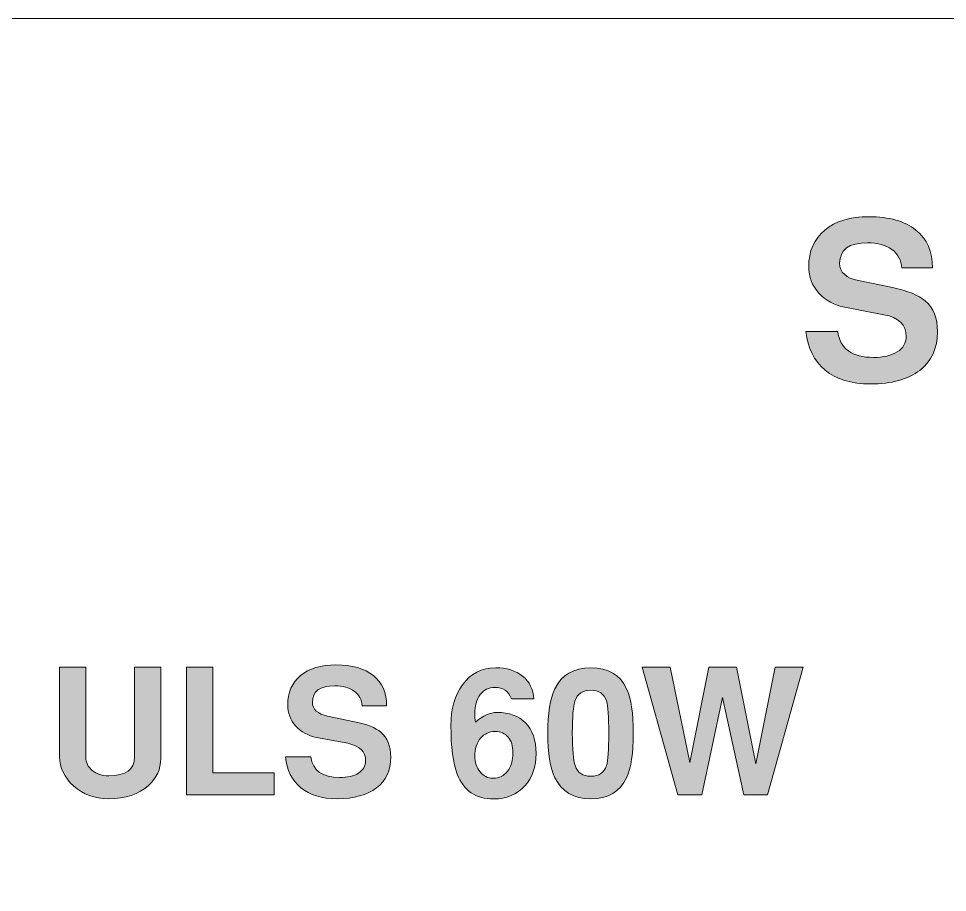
# Model space of a CAD drawing. Header units: inches. Extents: x 1.03 to 7.31, y -7.43 to -0.85.
# Drawn here: x 2.246 to 3.13, y -1.68 to -0.848 of the extents above; entities that cross this region are included whole.
import ezdxf

# ---------------------------------------------------------------- set-up
doc = ezdxf.new("R2010")
doc.units = ezdxf.units.IN
doc.header["$MEASUREMENT"] = 0
doc.layers.add('Layer 1', color=7, linetype='Continuous')

# ---------------------------------------------------------------- blocks, each defined once
blk = doc.blocks.new('block 13')
at = {"layer": 'Layer 1', "true_color": 0xed1f24}
h = blk.add_hatch(color=240, dxfattribs=at)
h.dxf.hatch_style = 2
edge = h.paths.add_edge_path()
edge.add_spline(control_points=[(2.38104, -1.55219), (2.38104, -1.56208), (2.3772, -1.57058), (2.36954, -1.57768), (2.36032, -1.58613), (2.34748, -1.59035), (2.33104, -1.59035), (2.31815, -1.59035), (2.30721, -1.5863), (2.2982, -1.57819), (2.2892, -1.57008), (2.28471, -1.56085), (2.28471, -1.55052), (2.28471, -1.55052), (2.28471, -1.46502), (2.28471, -1.46502), (2.28471, -1.46502), (2.30971, -1.46502), (2.30971, -1.46502), (2.30971, -1.46502), (2.30971, -1.55086), (2.30971, -1.55086), (2.30971, -1.55585), (2.31179, -1.56005), (2.31596, -1.56344), (2.32012, -1.56683), (2.32532, -1.56852), (2.33154, -1.56852), (2.34787, -1.56852), (2.35604, -1.56264), (2.35604, -1.55086), (2.35604, -1.55086), (2.35604, -1.46502), (2.35604, -1.46502), (2.35604, -1.46502), (2.38104, -1.46502), (2.38104, -1.46502), (2.38104, -1.46502), (2.38104, -1.55219), (2.38104, -1.55219)], knot_values=[0, 0, 0, 0, 1, 1, 1, 2, 2, 2, 3, 3, 3, 4, 4, 4, 5, 5, 5, 6, 6, 6, 7, 7, 7, 8, 8, 8, 9, 9, 9, 10, 10, 10, 11, 11, 11, 12, 12, 12, 13, 13, 13, 13], degree=3, periodic=1)
h = blk.add_hatch(color=240, dxfattribs=at)
h.dxf.hatch_style = 2
h.paths.add_polyline_path([(2.48888, -1.58652), (2.40571, -1.58652), (2.40571, -1.46502), (2.4307, -1.46502), (2.4307, -1.56569), (2.48888, -1.56569)])
h = blk.add_hatch(color=240, dxfattribs=at)
h.dxf.hatch_style = 2
edge = h.paths.add_edge_path()
edge.add_spline(control_points=[(2.59987, -1.55069), (2.59987, -1.56335), (2.59539, -1.57313), (2.58645, -1.58002), (2.57751, -1.58691), (2.56498, -1.59035), (2.54887, -1.59035), (2.53431, -1.59035), (2.52281, -1.58685), (2.51437, -1.57985), (2.50592, -1.57286), (2.50104, -1.56308), (2.4997, -1.55052), (2.4997, -1.55052), (2.52392, -1.55052), (2.52392, -1.55052), (2.5257, -1.56363), (2.53478, -1.57019), (2.55115, -1.57019), (2.55872, -1.57019), (2.56476, -1.56877), (2.56927, -1.56593), (2.57378, -1.56309), (2.57604, -1.55922), (2.57604, -1.55433), (2.57604, -1.54531), (2.57037, -1.53975), (2.55905, -1.53763), (2.55905, -1.53763), (2.52938, -1.53198), (2.52938, -1.53198), (2.52126, -1.53042), (2.51465, -1.52681), (2.50954, -1.52115), (2.50442, -1.51549), (2.50186, -1.50882), (2.50186, -1.50117), (2.50186, -1.48928), (2.50595, -1.47995), (2.51412, -1.47319), (2.52228, -1.46641), (2.53347, -1.46302), (2.5477, -1.46302), (2.56304, -1.46302), (2.57495, -1.46641), (2.58345, -1.47319), (2.59195, -1.47997), (2.59614, -1.48958), (2.59604, -1.50202), (2.59604, -1.50202), (2.5727, -1.50202), (2.5727, -1.50202), (2.57237, -1.49613), (2.56984, -1.49147), (2.56512, -1.48802), (2.5604, -1.48458), (2.55425, -1.48286), (2.5467, -1.48286), (2.53248, -1.48286), (2.52537, -1.48808), (2.52537, -1.49852), (2.52537, -1.5053), (2.5302, -1.50968), (2.53987, -1.51168), (2.53987, -1.51168), (2.56554, -1.51702), (2.56554, -1.51702), (2.5772, -1.51946), (2.58554, -1.5228), (2.59054, -1.52702), (2.59675, -1.53236), (2.59987, -1.54024), (2.59987, -1.55069)], knot_values=[0, 0, 0, 0, 1, 1, 1, 2, 2, 2, 3, 3, 3, 4, 4, 4, 5, 5, 5, 6, 6, 6, 7, 7, 7, 8, 8, 8, 9, 9, 9, 10, 10, 10, 11, 11, 11, 12, 12, 12, 13, 13, 13, 14, 14, 14, 15, 15, 15, 16, 16, 16, 17, 17, 17, 18, 18, 18, 19, 19, 19, 20, 20, 20, 21, 21, 21, 22, 22, 22, 23, 23, 23, 24, 24, 24, 24], degree=3, periodic=1)
h = blk.add_hatch(color=240, dxfattribs=at)
h.dxf.hatch_style = 2
edge = h.paths.add_edge_path()
edge.add_spline(control_points=[(2.7382, -1.54736), (2.7382, -1.55991), (2.73464, -1.57019), (2.72753, -1.57819), (2.72009, -1.58641), (2.7102, -1.59052), (2.69787, -1.59052), (2.68087, -1.59052), (2.66931, -1.58263), (2.6632, -1.56685), (2.6592, -1.55663), (2.6572, -1.54125), (2.6572, -1.52068), (2.6572, -1.50491), (2.66087, -1.49196), (2.6682, -1.48185), (2.67598, -1.47108), (2.68653, -1.46568), (2.69986, -1.46568), (2.71031, -1.46568), (2.71881, -1.46834), (2.72537, -1.47365), (2.73192, -1.47896), (2.73553, -1.48619), (2.7362, -1.49535), (2.7362, -1.49535), (2.7147, -1.49519), (2.7147, -1.49519), (2.71204, -1.48797), (2.70675, -1.48435), (2.69887, -1.48435), (2.6932, -1.48435), (2.68862, -1.48666), (2.68511, -1.49127), (2.68161, -1.49588), (2.67986, -1.50191), (2.67986, -1.50935), (2.67986, -1.51191), (2.68009, -1.51458), (2.68054, -1.51735), (2.68764, -1.51124), (2.69448, -1.50819), (2.70103, -1.50819), (2.71259, -1.50819), (2.72167, -1.51152), (2.72829, -1.51819), (2.73489, -1.52485), (2.7382, -1.53458), (2.7382, -1.54736)], knot_values=[0, 0, 0, 0, 1, 1, 1, 2, 2, 2, 3, 3, 3, 4, 4, 4, 5, 5, 5, 6, 6, 6, 7, 7, 7, 8, 8, 8, 9, 9, 9, 10, 10, 10, 11, 11, 11, 12, 12, 12, 13, 13, 13, 14, 14, 14, 15, 15, 15, 16, 16, 16, 16], degree=3, periodic=1)
edge = h.paths.add_edge_path()
edge.add_spline(control_points=[(2.7162, -1.54669), (2.7162, -1.54024), (2.71468, -1.53524), (2.71166, -1.53168), (2.70863, -1.52813), (2.70447, -1.52635), (2.69919, -1.52635), (2.69368, -1.52635), (2.68909, -1.5285), (2.6854, -1.53277), (2.68171, -1.53705), (2.67986, -1.54274), (2.67986, -1.54985), (2.67986, -1.55575), (2.68155, -1.56072), (2.6849, -1.56477), (2.68826, -1.56883), (2.69242, -1.57086), (2.69737, -1.57086), (2.7031, -1.57086), (2.70767, -1.56863), (2.71108, -1.56419), (2.71449, -1.55975), (2.7162, -1.55391), (2.7162, -1.54669)], knot_values=[0, 0, 0, 0, 1, 1, 1, 2, 2, 2, 3, 3, 3, 4, 4, 4, 5, 5, 5, 6, 6, 6, 7, 7, 7, 8, 8, 8, 8], degree=3, periodic=1)
h = blk.add_hatch(color=240, dxfattribs=at)
h.dxf.hatch_style = 2
edge = h.paths.add_edge_path()
edge.add_spline(control_points=[(2.8307, -1.52802), (2.8307, -1.54702), (2.82859, -1.56113), (2.82437, -1.57035), (2.81815, -1.58369), (2.80682, -1.59035), (2.79037, -1.59035), (2.77393, -1.59035), (2.76254, -1.58369), (2.75621, -1.57035), (2.75165, -1.56091), (2.74937, -1.5468), (2.74937, -1.52802), (2.74937, -1.50924), (2.75165, -1.49513), (2.75621, -1.48569), (2.76254, -1.47235), (2.77393, -1.46568), (2.79037, -1.46568), (2.80682, -1.46568), (2.81815, -1.47235), (2.82437, -1.48569), (2.82859, -1.49491), (2.8307, -1.50902), (2.8307, -1.52802)], knot_values=[0, 0, 0, 0, 1, 1, 1, 2, 2, 2, 3, 3, 3, 4, 4, 4, 5, 5, 5, 6, 6, 6, 7, 7, 7, 8, 8, 8, 8], degree=3, periodic=1)
edge = h.paths.add_edge_path()
edge.add_spline(control_points=[(2.80737, -1.52802), (2.80737, -1.51225), (2.80665, -1.50197), (2.8052, -1.49719), (2.80298, -1.49041), (2.79803, -1.48702), (2.79037, -1.48702), (2.78259, -1.48702), (2.77754, -1.49041), (2.77521, -1.49719), (2.77354, -1.50219), (2.77271, -1.51246), (2.77271, -1.52802), (2.77271, -1.54358), (2.77359, -1.55385), (2.77537, -1.55885), (2.77759, -1.56563), (2.78259, -1.56902), (2.79037, -1.56902), (2.79803, -1.56902), (2.80298, -1.56563), (2.8052, -1.55885), (2.80665, -1.55408), (2.80737, -1.5438), (2.80737, -1.52802)], knot_values=[0, 0, 0, 0, 1, 1, 1, 2, 2, 2, 3, 3, 3, 4, 4, 4, 5, 5, 5, 6, 6, 6, 7, 7, 7, 8, 8, 8, 8], degree=3, periodic=1)
h = blk.add_hatch(color=240, dxfattribs=at)
h.dxf.hatch_style = 2
h.paths.add_polyline_path([(2.99237, -1.46502), (2.95837, -1.58652), (2.93587, -1.58652), (2.91576, -1.49412), (2.89579, -1.58652), (2.87325, -1.58652), (2.8392, -1.46502), (2.8657, -1.46502), (2.88437, -1.55602), (2.90254, -1.46502), (2.92904, -1.46502), (2.9472, -1.55702), (2.96587, -1.46502)])
at = {"layer": 'Layer 1', "lineweight": 0}
for points in [[(2.48888, -1.58652), (2.40571, -1.58652), (2.40571, -1.46502), (2.4307, -1.46502), (2.4307, -1.56569), (2.48888, -1.56569), (2.48888, -1.58652)], [(2.99237, -1.46502), (2.95837, -1.58652), (2.93587, -1.58652), (2.91576, -1.49412), (2.89579, -1.58652), (2.87325, -1.58652), (2.8392, -1.46502), (2.8657, -1.46502), (2.88437, -1.55602), (2.90254, -1.46502), (2.92904, -1.46502), (2.9472, -1.55702), (2.96587, -1.46502), (2.99237, -1.46502)]]:
    blk.add_lwpolyline(points, dxfattribs=at)
for points, knots in [([(2.38104, -1.55219), (2.38104, -1.56208), (2.3772, -1.57058), (2.36954, -1.57768), (2.36032, -1.58613), (2.34748, -1.59035), (2.33104, -1.59035), (2.31815, -1.59035), (2.30721, -1.5863), (2.2982, -1.57819), (2.2892, -1.57008), (2.28471, -1.56085), (2.28471, -1.55052), (2.28471, -1.55052), (2.28471, -1.46502), (2.28471, -1.46502), (2.28471, -1.46502), (2.30971, -1.46502), (2.30971, -1.46502), (2.30971, -1.46502), (2.30971, -1.55086), (2.30971, -1.55086), (2.30971, -1.55585), (2.31179, -1.56005), (2.31596, -1.56344), (2.32012, -1.56683), (2.32532, -1.56852), (2.33154, -1.56852), (2.34787, -1.56852), (2.35604, -1.56264), (2.35604, -1.55086), (2.35604, -1.55086), (2.35604, -1.46502), (2.35604, -1.46502), (2.35604, -1.46502), (2.38104, -1.46502), (2.38104, -1.46502), (2.38104, -1.46502), (2.38104, -1.55219), (2.38104, -1.55219)], [0, 0, 0, 0, 1, 1, 1, 2, 2, 2, 3, 3, 3, 4, 4, 4, 5, 5, 5, 6, 6, 6, 7, 7, 7, 8, 8, 8, 9, 9, 9, 10, 10, 10, 11, 11, 11, 12, 12, 12, 13, 13, 13, 13]), ([(2.59987, -1.55069), (2.59987, -1.56335), (2.59539, -1.57313), (2.58645, -1.58002), (2.57751, -1.58691), (2.56498, -1.59035), (2.54887, -1.59035), (2.53431, -1.59035), (2.52281, -1.58685), (2.51437, -1.57985), (2.50592, -1.57286), (2.50104, -1.56308), (2.4997, -1.55052), (2.4997, -1.55052), (2.52392, -1.55052), (2.52392, -1.55052), (2.5257, -1.56363), (2.53478, -1.57019), (2.55115, -1.57019), (2.55872, -1.57019), (2.56476, -1.56877), (2.56927, -1.56593), (2.57378, -1.56309), (2.57604, -1.55922), (2.57604, -1.55433), (2.57604, -1.54531), (2.57037, -1.53975), (2.55905, -1.53763), (2.55905, -1.53763), (2.52938, -1.53198), (2.52938, -1.53198), (2.52126, -1.53042), (2.51465, -1.52681), (2.50954, -1.52115), (2.50442, -1.51549), (2.50186, -1.50882), (2.50186, -1.50117), (2.50186, -1.48928), (2.50595, -1.47995), (2.51412, -1.47319), (2.52228, -1.46641), (2.53347, -1.46302), (2.5477, -1.46302), (2.56304, -1.46302), (2.57495, -1.46641), (2.58345, -1.47319), (2.59195, -1.47997), (2.59614, -1.48958), (2.59604, -1.50202), (2.59604, -1.50202), (2.5727, -1.50202), (2.5727, -1.50202), (2.57237, -1.49613), (2.56984, -1.49147), (2.56512, -1.48802), (2.5604, -1.48458), (2.55425, -1.48286), (2.5467, -1.48286), (2.53248, -1.48286), (2.52537, -1.48808), (2.52537, -1.49852), (2.52537, -1.5053), (2.5302, -1.50968), (2.53987, -1.51168), (2.53987, -1.51168), (2.56554, -1.51702), (2.56554, -1.51702), (2.5772, -1.51946), (2.58554, -1.5228), (2.59054, -1.52702), (2.59675, -1.53236), (2.59987, -1.54024), (2.59987, -1.55069)], [0, 0, 0, 0, 1, 1, 1, 2, 2, 2, 3, 3, 3, 4, 4, 4, 5, 5, 5, 6, 6, 6, 7, 7, 7, 8, 8, 8, 9, 9, 9, 10, 10, 10, 11, 11, 11, 12, 12, 12, 13, 13, 13, 14, 14, 14, 15, 15, 15, 16, 16, 16, 17, 17, 17, 18, 18, 18, 19, 19, 19, 20, 20, 20, 21, 21, 21, 22, 22, 22, 23, 23, 23, 24, 24, 24, 24]), ([(2.7382, -1.54736), (2.7382, -1.55991), (2.73464, -1.57019), (2.72753, -1.57819), (2.72009, -1.58641), (2.7102, -1.59052), (2.69787, -1.59052), (2.68087, -1.59052), (2.66931, -1.58263), (2.6632, -1.56685), (2.6592, -1.55663), (2.6572, -1.54125), (2.6572, -1.52068), (2.6572, -1.50491), (2.66087, -1.49196), (2.6682, -1.48185), (2.67598, -1.47108), (2.68653, -1.46568), (2.69986, -1.46568), (2.71031, -1.46568), (2.71881, -1.46834), (2.72537, -1.47365), (2.73192, -1.47896), (2.73553, -1.48619), (2.7362, -1.49535), (2.7362, -1.49535), (2.7147, -1.49519), (2.7147, -1.49519), (2.71204, -1.48797), (2.70675, -1.48435), (2.69887, -1.48435), (2.6932, -1.48435), (2.68862, -1.48666), (2.68511, -1.49127), (2.68161, -1.49588), (2.67986, -1.50191), (2.67986, -1.50935), (2.67986, -1.51191), (2.68009, -1.51458), (2.68054, -1.51735), (2.68764, -1.51124), (2.69448, -1.50819), (2.70103, -1.50819), (2.71259, -1.50819), (2.72167, -1.51152), (2.72829, -1.51819), (2.73489, -1.52485), (2.7382, -1.53458), (2.7382, -1.54736)], [0, 0, 0, 0, 1, 1, 1, 2, 2, 2, 3, 3, 3, 4, 4, 4, 5, 5, 5, 6, 6, 6, 7, 7, 7, 8, 8, 8, 9, 9, 9, 10, 10, 10, 11, 11, 11, 12, 12, 12, 13, 13, 13, 14, 14, 14, 15, 15, 15, 16, 16, 16, 16]), ([(2.8307, -1.52802), (2.8307, -1.54702), (2.82859, -1.56113), (2.82437, -1.57035), (2.81815, -1.58369), (2.80682, -1.59035), (2.79037, -1.59035), (2.77393, -1.59035), (2.76254, -1.58369), (2.75621, -1.57035), (2.75165, -1.56091), (2.74937, -1.5468), (2.74937, -1.52802), (2.74937, -1.50924), (2.75165, -1.49513), (2.75621, -1.48569), (2.76254, -1.47235), (2.77393, -1.46568), (2.79037, -1.46568), (2.80682, -1.46568), (2.81815, -1.47235), (2.82437, -1.48569), (2.82859, -1.49491), (2.8307, -1.50902), (2.8307, -1.52802)], [0, 0, 0, 0, 1, 1, 1, 2, 2, 2, 3, 3, 3, 4, 4, 4, 5, 5, 5, 6, 6, 6, 7, 7, 7, 8, 8, 8, 8]), ([(2.80737, -1.52802), (2.80737, -1.51225), (2.80665, -1.50197), (2.8052, -1.49719), (2.80298, -1.49041), (2.79803, -1.48702), (2.79037, -1.48702), (2.78259, -1.48702), (2.77754, -1.49041), (2.77521, -1.49719), (2.77354, -1.50219), (2.77271, -1.51246), (2.77271, -1.52802), (2.77271, -1.54358), (2.77359, -1.55385), (2.77537, -1.55885), (2.77759, -1.56563), (2.78259, -1.56902), (2.79037, -1.56902), (2.79803, -1.56902), (2.80298, -1.56563), (2.8052, -1.55885), (2.80665, -1.55408), (2.80737, -1.5438), (2.80737, -1.52802)], [0, 0, 0, 0, 1, 1, 1, 2, 2, 2, 3, 3, 3, 4, 4, 4, 5, 5, 5, 6, 6, 6, 7, 7, 7, 8, 8, 8, 8]), ([(2.7162, -1.54669), (2.7162, -1.54024), (2.71468, -1.53524), (2.71166, -1.53168), (2.70863, -1.52813), (2.70447, -1.52635), (2.69919, -1.52635), (2.69368, -1.52635), (2.68909, -1.5285), (2.6854, -1.53277), (2.68171, -1.53705), (2.67986, -1.54274), (2.67986, -1.54985), (2.67986, -1.55575), (2.68155, -1.56072), (2.6849, -1.56477), (2.68826, -1.56883), (2.69242, -1.57086), (2.69737, -1.57086), (2.7031, -1.57086), (2.70767, -1.56863), (2.71108, -1.56419), (2.71449, -1.55975), (2.7162, -1.55391), (2.7162, -1.54669)], [0, 0, 0, 0, 1, 1, 1, 2, 2, 2, 3, 3, 3, 4, 4, 4, 5, 5, 5, 6, 6, 6, 7, 7, 7, 8, 8, 8, 8])]:
    blk.add_open_spline(points, degree=3, knots=knots, dxfattribs=at)
blk = doc.blocks.new('block 25')
at = {"layer": 'Layer 1', "true_color": 0xed1f24}
h = blk.add_hatch(color=240, dxfattribs=at)
h.dxf.hatch_style = 2
edge = h.paths.add_edge_path()
edge.add_spline(control_points=[(3.12015, -1.14589), (3.12015, -1.16172), (3.11456, -1.17394), (3.10339, -1.18256), (3.0922, -1.19117), (3.07654, -1.19548), (3.0564, -1.19548), (3.03821, -1.19548), (3.02383, -1.19109), (3.01328, -1.18235), (3.00272, -1.1736), (2.99662, -1.16138), (2.99495, -1.14568), (2.99495, -1.14568), (3.02522, -1.14568), (3.02522, -1.14568), (3.02745, -1.16207), (3.03879, -1.17026), (3.05925, -1.17026), (3.06872, -1.17026), (3.07627, -1.16849), (3.0819, -1.16494), (3.08754, -1.16139), (3.09037, -1.15656), (3.09037, -1.15044), (3.09037, -1.13917), (3.08329, -1.13221), (3.06913, -1.12956), (3.06913, -1.12956), (3.03204, -1.1225), (3.03204, -1.1225), (3.0219, -1.12056), (3.01363, -1.11605), (3.00724, -1.10897), (3.00085, -1.10189), (2.99765, -1.09356), (2.99765, -1.08398), (2.99765, -1.06913), (3.00276, -1.05747), (3.01297, -1.049), (3.02317, -1.04054), (3.03716, -1.0363), (3.05495, -1.0363), (3.07411, -1.0363), (3.08901, -1.04054), (3.09964, -1.04901), (3.11026, -1.05749), (3.1155, -1.06951), (3.11536, -1.08506), (3.11536, -1.08506), (3.0862, -1.08506), (3.0862, -1.08506), (3.08578, -1.0777), (3.08262, -1.07187), (3.07671, -1.06755), (3.07081, -1.06325), (3.06314, -1.0611), (3.0537, -1.0611), (3.03592, -1.0611), (3.02703, -1.06763), (3.02703, -1.08068), (3.02703, -1.08915), (3.03307, -1.09464), (3.04515, -1.09714), (3.04515, -1.09714), (3.07724, -1.10381), (3.07724, -1.10381), (3.09182, -1.10686), (3.10224, -1.11103), (3.10849, -1.11631), (3.11627, -1.12297), (3.12015, -1.13283), (3.12015, -1.14589)], knot_values=[0, 0, 0, 0, 1, 1, 1, 2, 2, 2, 3, 3, 3, 4, 4, 4, 5, 5, 5, 6, 6, 6, 7, 7, 7, 8, 8, 8, 9, 9, 9, 10, 10, 10, 11, 11, 11, 12, 12, 12, 13, 13, 13, 14, 14, 14, 15, 15, 15, 16, 16, 16, 17, 17, 17, 18, 18, 18, 19, 19, 19, 20, 20, 20, 21, 21, 21, 22, 22, 22, 23, 23, 23, 24, 24, 24, 24], degree=3, periodic=1)
at = {"layer": 'Layer 1', "lineweight": 0}
blk.add_open_spline([(3.12015, -1.14589), (3.12015, -1.16172), (3.11456, -1.17394), (3.10339, -1.18256), (3.0922, -1.19117), (3.07654, -1.19548), (3.0564, -1.19548), (3.03821, -1.19548), (3.02383, -1.19109), (3.01328, -1.18235), (3.00272, -1.1736), (2.99662, -1.16138), (2.99495, -1.14568), (2.99495, -1.14568), (3.02522, -1.14568), (3.02522, -1.14568), (3.02745, -1.16207), (3.03879, -1.17026), (3.05925, -1.17026), (3.06872, -1.17026), (3.07627, -1.16849), (3.0819, -1.16494), (3.08754, -1.16139), (3.09037, -1.15656), (3.09037, -1.15044), (3.09037, -1.13917), (3.08329, -1.13221), (3.06913, -1.12956), (3.06913, -1.12956), (3.03204, -1.1225), (3.03204, -1.1225), (3.0219, -1.12056), (3.01363, -1.11605), (3.00724, -1.10897), (3.00085, -1.10189), (2.99765, -1.09356), (2.99765, -1.08398), (2.99765, -1.06913), (3.00276, -1.05747), (3.01297, -1.049), (3.02317, -1.04054), (3.03716, -1.0363), (3.05495, -1.0363), (3.07411, -1.0363), (3.08901, -1.04054), (3.09964, -1.04901), (3.11026, -1.05749), (3.1155, -1.06951), (3.11536, -1.08506), (3.11536, -1.08506), (3.0862, -1.08506), (3.0862, -1.08506), (3.08578, -1.0777), (3.08262, -1.07187), (3.07671, -1.06755), (3.07081, -1.06325), (3.06314, -1.0611), (3.0537, -1.0611), (3.03592, -1.0611), (3.02703, -1.06763), (3.02703, -1.08068), (3.02703, -1.08915), (3.03307, -1.09464), (3.04515, -1.09714), (3.04515, -1.09714), (3.07724, -1.10381), (3.07724, -1.10381), (3.09182, -1.10686), (3.10224, -1.11103), (3.10849, -1.11631), (3.11627, -1.12297), (3.12015, -1.13283), (3.12015, -1.14589)], degree=3, knots=[0, 0, 0, 0, 1, 1, 1, 2, 2, 2, 3, 3, 3, 4, 4, 4, 5, 5, 5, 6, 6, 6, 7, 7, 7, 8, 8, 8, 9, 9, 9, 10, 10, 10, 11, 11, 11, 12, 12, 12, 13, 13, 13, 14, 14, 14, 15, 15, 15, 16, 16, 16, 17, 17, 17, 18, 18, 18, 19, 19, 19, 20, 20, 20, 21, 21, 21, 22, 22, 22, 23, 23, 23, 24, 24, 24, 24], dxfattribs=at)
blk = doc.blocks.new('block 24')
at = {"layer": 'Layer 1'}
blk.add_blockref('block 25', (0, 0), dxfattribs=at)

msp = doc.modelspace()

# ---------------------------------------------------------------- linework, layer by layer
at = {"layer": 'Layer 1', "color": 7, "lineweight": 5, "true_color": 0xffffff}
msp.add_lwpolyline([(7.30854, -7.43052), (1.03326, -7.43052), (1.03326, -0.84767), (7.30854, -0.84767), (7.30854, -7.43052)], dxfattribs=at)

# ---------------------------------------------------------------- block references
at = {"layer": 'Layer 1'}
for name in ['block 24', 'block 13']:
    msp.add_blockref(name, (0, 0), dxfattribs=at)

doc.saveas('drawing.dxf')
